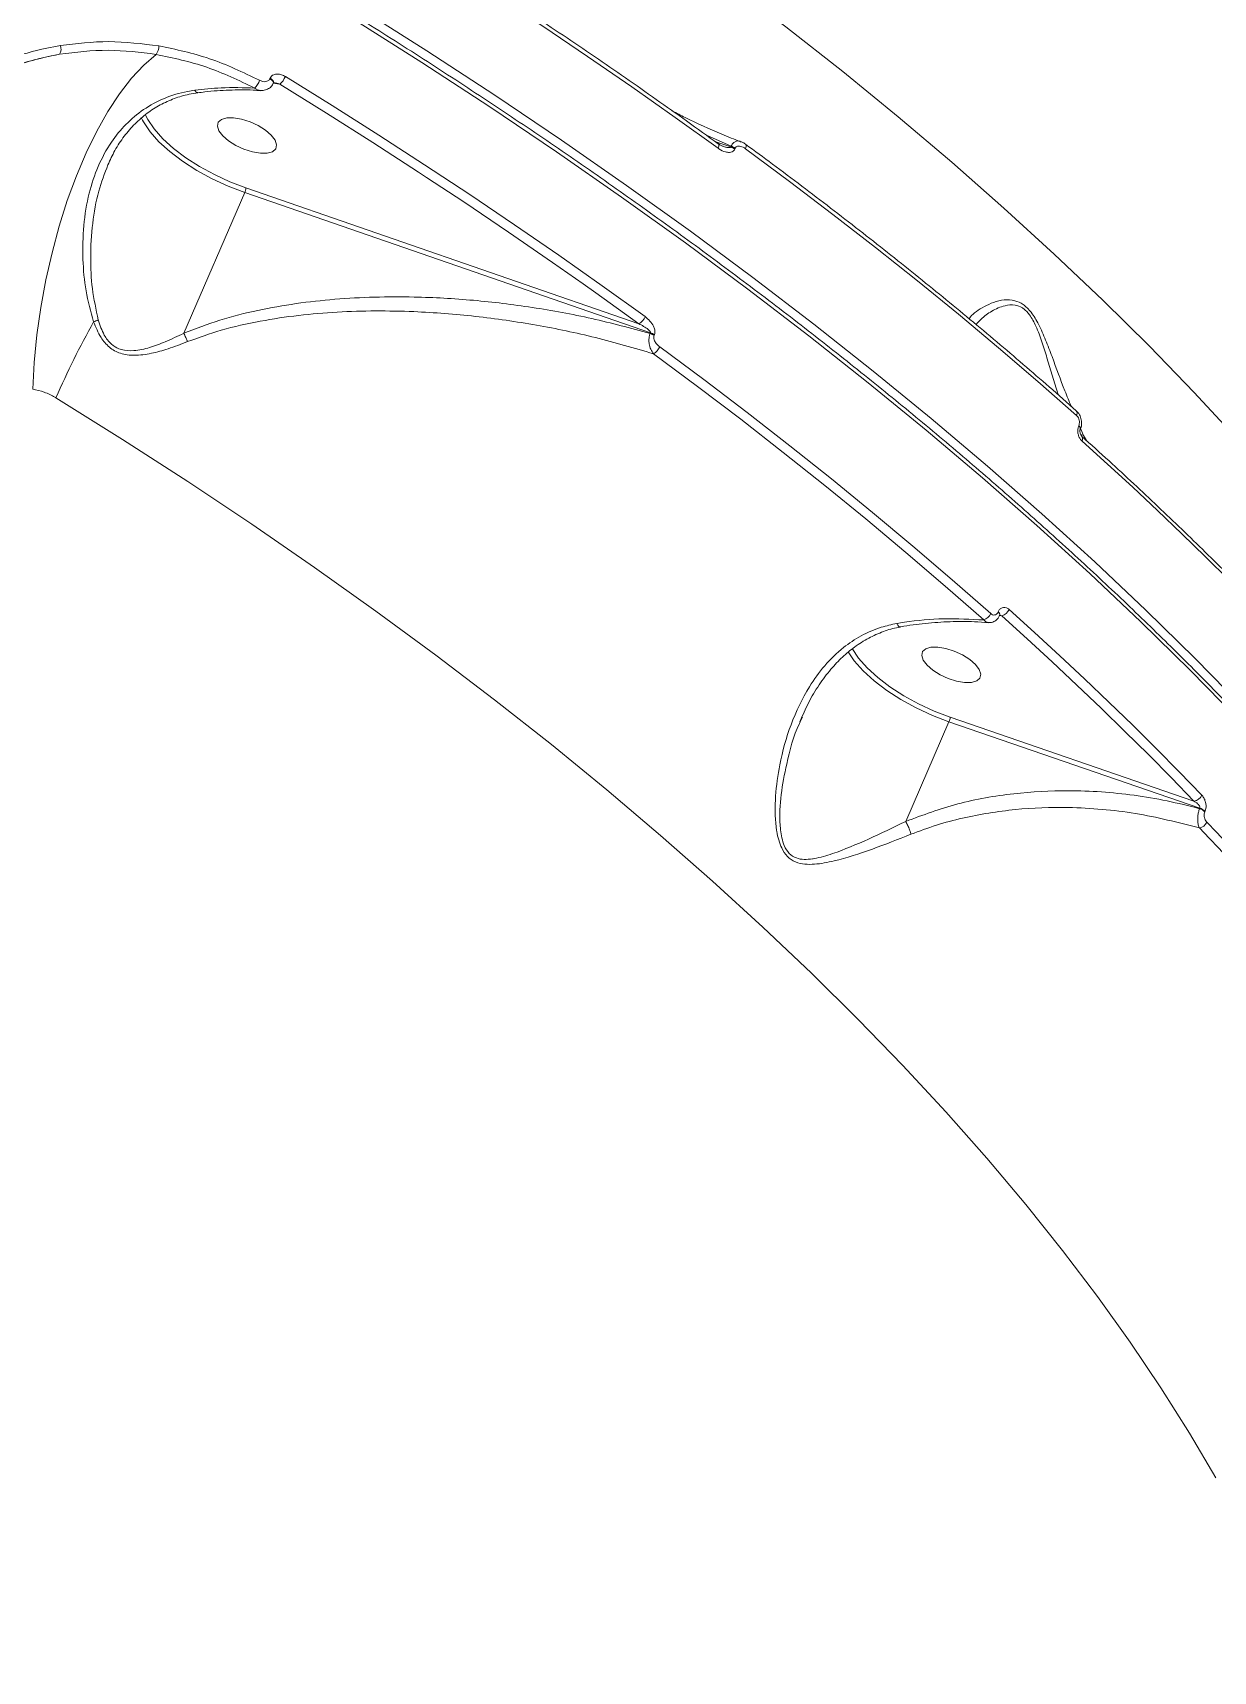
# Model space of a CAD drawing. Header units: millimetres. Extents: x -11024 to 8278, y -7837 to 5770.
# Drawn here: x 4161.7 to 4329.5, y 1737.1 to 1969.9 of the extents above; entities that cross this region are included whole.
import ezdxf

# ---------------------------------------------------------------- set-up
doc = ezdxf.new("R2010")
doc.units = ezdxf.units.MM
doc.layers.add('DIKOM_ОБЪЕКТ', color=7, linetype='Continuous')

msp = doc.modelspace()

# ---------------------------------------------------------------- linework, layer by layer
at = {"layer": 'DIKOM_ОБЪЕКТ', "color": 7, "linetype": 'Continuous', "lineweight": 15}
for p, q in [((4195.426, 1963.39), (4195.457, 1963.462)), ((4195.898, 1962.732), (4195.929, 1962.804)), ((4196.809, 1962.623), (4195.908, 1962.757)), ((4195.927, 1962.794), (4195.929, 1962.805)), ((4195.929, 1962.804), (4195.938, 1962.829)), ((4177.313, 1957.497), (4177.114, 1957.901)), ((4260.998, 1953.795), (4257.474, 1955.352)), ((4258.686, 1954.478), (4260.954, 1953.695)), ((4259.151, 1954.143), (4259.158, 1954.138)), ((4260.954, 1953.695), (4260.998, 1953.795)), ((4261.56, 1953.505), (4261.516, 1953.405)), ((4183.167, 1927.212), (4191.834, 1947.224)), ((4249.517, 1927.285), (4191.834, 1947.224)), ((4192.02, 1947.868), (4247.848, 1928.57)), ((4249.473, 1927.184), (4249.517, 1927.285)), ((4250.079, 1926.995), (4250.035, 1926.894)), ((4310.404, 1914.036), (4310.416, 1914.063)), ((4310.629, 1913.558), (4310.641, 1913.586)), ((4310.708, 1913.573), (4311.109, 1912.697)), ((4311.109, 1912.697), (4311.512, 1911.963)), ((4298.955, 1887.599), (4298.967, 1887.626)), ((4299.458, 1887.06), (4299.148, 1887.105)), ((4299.18, 1887.122), (4299.192, 1887.149)), ((4271.156, 1872.649), (4270.815, 1871.971)), ((4292.139, 1872.652), (4326.786, 1860.727)), ((4285.821, 1857.845), (4291.954, 1872.008)), ((4327.623, 1859.731), (4291.954, 1872.008)), ((4327.586, 1859.645), (4327.623, 1859.731)), ((4328.374, 1859.279), (4328.337, 1859.193))]:
    msp.add_line(p, q, dxfattribs=at)
at = {"layer": 'DIKOM_ОБЪЕКТ', "color": 7, "linetype": 'Continuous', "lineweight": 15, "flags": 128}
for points in [[(4206.429, 2013.685), (4215.883, 2007.787), (4225.168, 2001.803), (4234.275, 1995.738), (4243.197, 1989.598), (4251.925, 1983.389), (4260.45, 1977.116), (4268.765, 1970.786), (4276.862, 1964.404), (4284.733, 1957.976), (4292.372, 1951.508), (4299.771, 1945.007), (4306.923, 1938.477), (4313.822, 1931.926), (4320.461, 1925.36), (4326.833, 1918.784), (4332.934, 1912.204)], [(4145.919, 2008.76), (4156.585, 2003.158), (4167.13, 1997.443), (4177.547, 1991.619), (4187.826, 1985.691), (4197.959, 1979.663), (4207.937, 1973.542), (4217.752, 1967.332), (4227.395, 1961.039), (4236.859, 1954.667), (4246.135, 1948.223), (4255.215, 1941.711), (4264.093, 1935.137), (4272.76, 1928.507), (4281.209, 1921.826), (4289.434, 1915.099), (4297.426, 1908.334), (4305.18, 1901.534), (4312.689, 1894.706), (4319.946, 1887.856), (4326.945, 1880.989), (4333.682, 1874.112)], [(4332.967, 1872.461), (4326.231, 1879.338), (4319.231, 1886.205), (4311.974, 1893.055), (4304.465, 1899.883), (4296.711, 1906.683), (4288.719, 1913.449), (4280.494, 1920.175), (4272.045, 1926.856), (4263.378, 1933.486), (4254.501, 1940.06), (4245.42, 1946.572), (4236.144, 1953.017), (4226.68, 1959.388), (4217.037, 1965.682), (4207.222, 1971.892), (4197.244, 1978.013), (4187.111, 1984.04), (4176.832, 1989.968), (4166.415, 1995.792), (4155.87, 2001.507), (4145.204, 2007.109)], [(4259.143, 1953.506), (4253.043, 1957.889), (4246.854, 1962.242), (4240.579, 1966.563), (4234.218, 1970.852), (4227.776, 1975.105), (4221.255, 1979.322), (4214.656, 1983.501), (4207.982, 1987.64)], [(4161.707, 1919.253), (4161.918, 1923.08), (4162.303, 1926.973), (4162.856, 1930.894), (4163.572, 1934.803), (4164.444, 1938.663), (4165.465, 1942.434), (4166.622, 1946.081), (4167.906, 1949.567), (4169.303, 1952.857), (4170.799, 1955.919), (4172.381, 1958.723), (4174.032, 1961.241), (4175.736, 1963.448), (4177.475, 1965.322), (4179.234, 1966.846)], [(4195.898, 1962.733), (4195.912, 1962.782), (4195.892, 1962.922), (4195.799, 1963.078), (4195.639, 1963.238), (4195.426, 1963.39)], [(4195.938, 1962.829), (4195.943, 1962.854), (4195.923, 1962.994), (4195.83, 1963.15), (4195.67, 1963.31), (4195.457, 1963.462)], [(4197.617, 1963.706), (4204.29, 1959.567), (4210.889, 1955.388), (4217.411, 1951.171), (4223.853, 1946.918), (4230.213, 1942.63), (4236.489, 1938.308), (4242.678, 1933.955), (4248.778, 1929.572)], [(4217.701, 1949.368), (4216.556, 1950.118), (4210.05, 1954.325), (4203.467, 1958.493), (4196.809, 1962.623)], [(4191.834, 1947.224), (4189.486, 1948.12), (4187.197, 1949.174), (4185.02, 1950.362), (4183.005, 1951.656), (4181.201, 1953.026), (4179.649, 1954.44), (4178.385, 1955.864), (4177.44, 1957.265), (4177.313, 1957.497)], [(4177.704, 1958.312), (4178.06, 1957.605), (4178.977, 1956.245), (4180.203, 1954.864), (4181.708, 1953.494), (4183.458, 1952.166), (4185.412, 1950.911), (4187.523, 1949.759), (4189.743, 1948.737), (4192.02, 1947.868)], [(4192.931, 1952.978), (4194.064, 1952.787), (4195.043, 1952.8), (4195.789, 1953.016), (4196.242, 1953.419), (4196.364, 1953.974), (4196.146, 1954.637), (4195.605, 1955.355), (4194.786, 1956.068), (4193.754, 1956.721), (4192.593, 1957.259), (4191.398, 1957.639), (4190.265, 1957.83), (4189.286, 1957.817), (4188.54, 1957.6), (4188.087, 1957.198), (4187.965, 1956.643), (4188.183, 1955.98), (4188.724, 1955.262), (4189.543, 1954.548), (4190.575, 1953.896), (4191.736, 1953.358), (4192.931, 1952.978)], [(4259.158, 1954.138), (4259.186, 1954.113), (4259.228, 1954.038), (4259.245, 1953.934), (4259.236, 1953.808), (4259.201, 1953.663), (4259.143, 1953.506)], [(4263.05, 1954.077), (4263.09, 1954.037), (4263.126, 1953.958), (4263.139, 1953.856), (4263.128, 1953.732), (4263.094, 1953.593), (4263.037, 1953.443)], [(4310.09, 1915.528), (4304.612, 1920.338), (4299.013, 1925.133), (4293.297, 1929.909), (4287.466, 1934.664), (4281.521, 1939.398), (4275.467, 1944.106), (4269.305, 1948.789), (4263.037, 1953.443)], [(4239.939, 1934.235), (4235.589, 1937.285), (4229.328, 1941.596), (4222.983, 1945.875), (4217.701, 1949.368)], [(4247.848, 1928.57), (4241.763, 1932.943), (4239.939, 1934.235)], [(4296.898, 1886.47), (4291.432, 1891.27), (4285.846, 1896.054), (4280.142, 1900.82), (4274.323, 1905.565), (4268.392, 1910.287), (4262.351, 1914.986), (4256.203, 1919.658), (4249.949, 1924.301)], [(4250.842, 1925.283), (4257.11, 1920.629), (4263.272, 1915.947), (4269.326, 1911.238), (4275.27, 1906.505), (4281.102, 1901.75), (4286.818, 1896.974), (4292.416, 1892.179), (4297.895, 1887.368)], [(4329.898, 1764.527), (4326.155, 1770.914), (4322.102, 1777.346), (4317.743, 1783.817), (4313.082, 1790.322), (4308.124, 1796.854), (4302.872, 1803.407), (4297.332, 1809.974), (4291.509, 1816.551), (4285.408, 1823.131), (4279.035, 1829.707), (4272.397, 1836.273), (4265.498, 1842.824), (4258.346, 1849.354), (4250.947, 1855.855), (4243.308, 1862.323), (4235.437, 1868.751), (4227.34, 1875.133), (4219.025, 1881.463), (4210.499, 1887.736), (4201.772, 1893.945), (4192.85, 1900.085), (4183.742, 1906.15), (4174.457, 1912.134), (4165.004, 1918.032)], [(4338.269, 1885.501), (4335.056, 1888.811), (4331.782, 1892.12), (4328.446, 1895.426), (4325.05, 1898.729), (4321.594, 1902.028), (4318.08, 1905.323), (4314.506, 1908.612), (4310.876, 1911.896)], [(4326.786, 1860.727), (4323.581, 1864.029), (4320.314, 1867.33), (4316.986, 1870.628), (4313.599, 1873.924), (4310.151, 1877.215), (4306.645, 1880.502), (4303.08, 1883.784), (4299.458, 1887.06)], [(4300.51, 1887.963), (4304.141, 1884.679), (4307.714, 1881.389), (4311.229, 1878.094), (4314.685, 1874.795), (4318.081, 1871.492), (4321.417, 1868.186), (4324.691, 1864.877), (4327.904, 1861.567)], [(4291.954, 1872.008), (4289.607, 1872.903), (4287.317, 1873.958), (4285.14, 1875.146), (4283.126, 1876.44), (4281.322, 1877.81), (4279.77, 1879.223), (4278.506, 1880.647), (4277.623, 1881.94)], [(4278.178, 1882.394), (4278.18, 1882.389), (4279.097, 1881.03), (4280.323, 1879.649), (4281.828, 1878.278), (4283.578, 1876.95), (4285.531, 1875.695), (4287.642, 1874.543), (4289.862, 1873.521), (4292.139, 1872.652)], [(4293.051, 1877.762), (4294.185, 1877.571), (4295.164, 1877.584), (4295.91, 1877.8), (4296.362, 1878.202), (4296.484, 1878.757), (4296.266, 1879.42), (4295.726, 1880.138), (4294.906, 1880.852), (4293.874, 1881.505), (4292.714, 1882.042), (4291.519, 1882.422), (4290.386, 1882.613), (4289.406, 1882.6), (4288.66, 1882.384), (4288.208, 1881.982), (4288.086, 1881.427), (4288.304, 1880.764), (4288.845, 1880.046), (4289.664, 1879.332), (4290.696, 1878.679), (4291.856, 1878.142), (4293.051, 1877.762)]]:
    msp.add_lwpolyline(points, dxfattribs=at)
at = {"layer": 'DIKOM_ОБЪЕКТ', "color": 7, "linetype": 'Continuous', "lineweight": 15}
for centre, radius, start, end in [((4164.328, 1967.605), 1.403, 329.04387, 20.90189), ((4177.824, 1967.996), 1.819, 320.80787, 1.82071), ((4191.555, 1963.945), 2.522, 311.85461, 341.92347), ((4195.193, 1964.67), 2.609, 308.30028, 338.31582), ((4260.247, 1951.633), 2.179, 54.38299, 71.07727), ((4260.299, 1951.749), 2.162, 54.3288, 71.15007), ((4189.758, 1948.171), 2.282, 335.46908, 352.36585), ((4278.638, 1868.456), 123.978, 150.84989, 156.42905), ((4166.444, 1939.567), 11.415, 290.07213, 293.63783), ((4247.021, 1930.269), 1.89, 295.95104, 338.34766), ((4248.773, 1925.134), 2.167, 54.35383, 71.14482), ((4248.815, 1925.233), 2.168, 54.33226, 71.10821), ((4249.05, 1926.016), 1.936, 297.66751, 337.76296), ((4309.608, 1915.842), 0.576, 326.89797, 37.65213), ((4310.167, 1913.632), 0.468, 350.77403, 59.53464), ((4310.176, 1913.658), 0.471, 351.34614, 59.37089), ((4310.399, 1912.211), 0.571, 326.60137, 38.10579), ((4296.442, 1887.979), 1.576, 286.83174, 337.21986), ((4298.714, 1887.193), 0.472, 351.58788, 59.31201), ((4298.731, 1887.224), 0.466, 350.3754, 59.57114), ((4299.1, 1888.541), 1.524, 283.58, 337.69097), ((4289.912, 1872.94), 2.245, 335.45841, 352.63401), ((4326.62, 1862.111), 1.395, 276.84825, 337.0166), ((4326.984, 1857.794), 1.946, 45.95179, 71.99247), ((4327.02, 1857.877), 1.949, 45.96953, 71.97474), ((4327.332, 1858.3), 1.417, 279.55293, 336.53562), ((4067.391, 1606.205), 361.305, 33.85945, 43.93708), ((4067.902, 1606.501), 362.075, 33.85898, 43.93744)]:
    msp.add_arc(centre, radius, start, end, dxfattribs=at)
for points, knots in [([(4405.714, 1733.315), (4405.726, 1733.732), (4405.788, 1735.939), (4405.608, 1740.034), (4405.161, 1745.598), (4404.395, 1751.262), (4403.34, 1757.011), (4401.989, 1762.843), (4400.346, 1768.753), (4398.409, 1774.736), (4396.183, 1780.788), (4393.668, 1786.904), (4390.866, 1793.079), (4387.779, 1799.309), (4384.411, 1805.589), (4380.762, 1811.914), (4376.837, 1818.279), (4372.639, 1824.679), (4368.17, 1831.11), (4363.434, 1837.567), (4358.435, 1844.045), (4353.176, 1850.539), (4347.662, 1857.045), (4341.897, 1863.558), (4335.885, 1870.072), (4329.63, 1876.582), (4323.138, 1883.085), (4316.414, 1889.575), (4309.461, 1896.047), (4302.287, 1902.498), (4294.895, 1908.92), (4287.292, 1915.311), (4279.483, 1921.664), (4271.475, 1927.977), (4263.272, 1934.243), (4254.882, 1940.457), (4246.311, 1946.617), (4237.564, 1952.716), (4228.65, 1958.75), (4219.573, 1964.715), (4210.343, 1970.607), (4200.964, 1976.42), (4191.444, 1982.151), (4181.79, 1987.794), (4172.011, 1993.348), (4162.111, 1998.804), (4153.216, 2003.572), (4147.598, 2006.494), (4145.35, 2007.663)], [0, 0, 0, 0, 0.0051791, 0.0273899, 0.049613, 0.0718475, 0.0940928, 0.1163474, 0.1386105, 0.1608802, 0.1831555, 0.2054353, 0.2277182, 0.2500033, 0.2722902, 0.294578, 0.3168659, 0.3391542, 0.3614417, 0.3837286, 0.4060148, 0.4282998, 0.4505841, 0.4728672, 0.4951492, 0.5174302, 0.5397099, 0.561989, 0.5842664, 0.6065435, 0.6288197, 0.6510947, 0.6733691, 0.6956425, 0.7179154, 0.7401874, 0.7624591, 0.7847299, 0.8070003, 0.8292698, 0.8515395, 0.8738084, 0.8960771, 0.9183452, 0.9406131, 0.9628804, 0.985148, 1, 1, 1, 1]), ([(4259.159, 1954.138), (4257.661, 1955.221), (4253.319, 1958.359), (4245.996, 1963.511), (4237.138, 1969.567), (4228.114, 1975.555), (4219.093, 1981.367), (4212.374, 1985.578), (4208.728, 1987.82), (4208.055, 1988.234)], [0, 0, 0, 0, 0.0925239, 0.2683376, 0.4441509, 0.6199634, 0.7957656, 0.9623181, 1, 1, 1, 1]), ([(4148.285, 1960.847), (4149.306, 1961.556), (4151.348, 1962.974), (4154.654, 1964.728), (4158.143, 1966.2), (4161.805, 1967.37), (4164.361, 1967.86), (4165.639, 1968.106)], [0, 0, 0, 0, 0.1976829, 0.3953831, 0.5930822, 0.7965434, 1, 1, 1, 1]), ([(4165.639, 1968.106), (4167.922, 1968.383), (4172.542, 1968.943), (4177.257, 1968.352), (4179.643, 1968.054)], [0, 0, 0, 0, 0.4941814, 1, 1, 1, 1]), ([(4179.643, 1968.054), (4182.066, 1967.545), (4186.973, 1966.514), (4191.607, 1964.289), (4193.953, 1963.163)], [0, 0, 0, 0, 0.4937546, 1, 1, 1, 1]), ([(4148.378, 1959.573), (4149.589, 1960.408), (4152.022, 1962.089), (4156.144, 1964.138), (4160.634, 1965.838), (4163.893, 1966.533), (4165.532, 1966.883)], [0, 0, 0, 0, 0.2373817, 0.4771604, 0.7370073, 1, 1, 1, 1]), ([(4165.532, 1966.883), (4163.113, 1966.359), (4159.45, 1965.564), (4154.88, 1963.608), (4151.576, 1961.866), (4149.549, 1960.454), (4148.55, 1959.758)], [0, 0, 0, 0, 0.3951685, 0.5986701, 0.8021785, 1, 1, 1, 1]), ([(4179.234, 1966.846), (4176.954, 1967.132), (4172.34, 1967.711), (4167.819, 1967.161), (4165.532, 1966.883)], [0, 0, 0, 0, 0.4941605, 1, 1, 1, 1]), ([(4193.238, 1962.067), (4191, 1963.144), (4186.468, 1965.324), (4181.665, 1966.334), (4179.234, 1966.846)], [0, 0, 0, 0, 0.493772, 1, 1, 1, 1]), ([(4193.953, 1963.163), (4194.099, 1963.099), (4194.39, 1962.972), (4194.809, 1962.954), (4195.132, 1963.055), (4195.33, 1963.211), (4195.399, 1963.339), (4195.426, 1963.39)], [0, 0, 0, 0, 0.2717296, 0.5388224, 0.7375958, 0.896606, 1, 1, 1, 1]), ([(4195.457, 1963.462), (4195.52, 1963.569), (4195.644, 1963.784), (4195.993, 1963.995), (4196.481, 1964.089), (4197.063, 1963.998), (4197.442, 1963.798), (4197.617, 1963.706)], [0, 0, 0, 0, 0.1523304, 0.3040673, 0.5080352, 0.7732493, 1, 1, 1, 1]), ([(4170.362, 1928.845), (4169.955, 1930.304), (4169.14, 1933.225), (4168.766, 1937.86), (4168.854, 1942.534), (4169.591, 1946.988), (4170.916, 1950.976), (4172.687, 1954.268), (4174.887, 1956.964), (4177.402, 1959.091), (4180.358, 1960.683), (4182.889, 1961.471), (4184.391, 1961.703), (4184.728, 1961.755)], [0, 0, 0, 0, 0.1039355, 0.2080563, 0.3213657, 0.4346127, 0.5351309, 0.6355686, 0.7202634, 0.8048936, 0.8901528, 0.9753325, 1, 1, 1, 1]), ([(4172.402, 1951.15), (4172.715, 1951.839), (4173.37, 1953.281), (4174.661, 1955.228), (4176.191, 1957.002), (4177.906, 1958.494), (4179.779, 1959.694), (4181.79, 1960.589), (4183.594, 1961.159), (4184.765, 1961.31), (4185.185, 1961.365)], [0, 0, 0, 0, 0.1311726, 0.2744136, 0.4137868, 0.5500747, 0.6807932, 0.8075888, 0.9309264, 1, 1, 1, 1]), ([(4184.728, 1961.755), (4185.985, 1961.89), (4188.863, 1962.2), (4191.661, 1962.115), (4193.238, 1962.067)], [0, 0, 0, 0, 0.4365701, 1, 1, 1, 1]), ([(4185.175, 1961.421), (4185.157, 1961.411), (4185.073, 1961.365), (4184.922, 1961.485), (4184.79, 1961.651), (4184.736, 1961.741), (4184.728, 1961.755)], [0, 0, 0, 0, 0.1294724, 0.6368053, 0.9436674, 1, 1, 1, 1]), ([(4185.168, 1961.372), (4185.504, 1961.423), (4187.004, 1961.653), (4189.634, 1961.79), (4192.272, 1961.839), (4193.721, 1961.716), (4194.068, 1961.687)], [0, 0, 0, 0, 0.110866, 0.4945073, 0.8787964, 1, 1, 1, 1]), ([(4194.094, 1961.729), (4193.947, 1961.745), (4193.652, 1961.775), (4193.377, 1961.969), (4193.238, 1962.067)], [0, 0, 0, 0, 0.4947239, 1, 1, 1, 1]), ([(4194.097, 1961.715), (4194.336, 1961.72), (4194.787, 1961.731), (4195.372, 1962.033), (4195.753, 1962.389), (4195.843, 1962.664), (4195.87, 1962.745)], [0, 0, 0, 0, 0.3242529, 0.6131393, 0.8863528, 1, 1, 1, 1]), ([(4195.916, 1962.783), (4195.912, 1962.781), (4195.901, 1962.772), (4195.987, 1962.798), (4196.081, 1962.803), (4196.144, 1962.787), (4196.147, 1962.787)], [0, 0, 0, 0, 0.1948647, 0.575879, 0.9851143, 1, 1, 1, 1]), ([(4196.809, 1962.623), (4196.675, 1962.667), (4196.459, 1962.738), (4196.231, 1962.767), (4196.145, 1962.778)], [0, 0, 0, 0, 0.6242866, 1, 1, 1, 1]), ([(4262.323, 1954.432), (4261.435, 1954.782), (4258.767, 1955.831), (4255.526, 1957.306), (4253.226, 1958.503), (4252.606, 1958.826)], [0, 0, 0, 0, 0.26704334, 0.80235982, 1, 1, 1, 1]), ([(4259.76, 1953.821), (4259.705, 1953.838), (4259.512, 1953.897), (4259.309, 1954.051), (4259.164, 1954.161)], [0, 0, 0, 0, 0.2835508, 1, 1, 1, 1]), ([(4259.758, 1953.825), (4259.82, 1953.8), (4260.03, 1953.713), (4260.356, 1953.636), (4260.672, 1953.592), (4260.853, 1953.611), (4260.926, 1953.653), (4260.947, 1953.678), (4260.953, 1953.692), (4260.954, 1953.695)], [0, 0, 0, 0, 0.1571799, 0.5286215, 0.7832796, 0.9177209, 0.9588994, 0.9934661, 1, 1, 1, 1]), ([(4260.998, 1953.795), (4261.049, 1953.892), (4261.162, 1954.103), (4261.413, 1954.364), (4261.74, 1954.532), (4262.069, 1954.579), (4262.258, 1954.478), (4262.326, 1954.441)], [0, 0, 0, 0, 0.1586126, 0.345884, 0.5884346, 0.8501173, 1, 1, 1, 1]), ([(4263.037, 1953.443), (4262.815, 1953.58), (4262.494, 1953.778), (4262.06, 1953.83), (4261.814, 1953.778), (4261.646, 1953.661), (4261.586, 1953.554), (4261.56, 1953.505)], [0, 0, 0, 0, 0.4370182, 0.6288726, 0.7908788, 0.9060865, 1, 1, 1, 1]), ([(4263.044, 1954.066), (4262.958, 1954.134), (4262.747, 1954.301), (4262.497, 1954.389), (4262.349, 1954.441)], [0, 0, 0, 0, 0.4088673, 1, 1, 1, 1]), ([(4310.064, 1916.193), (4308.787, 1917.322), (4305.086, 1920.597), (4298.793, 1925.996), (4291.122, 1932.375), (4283.245, 1938.715), (4275.168, 1945.011), (4268.409, 1950.127), (4264.327, 1953.136), (4263.05, 1954.077)], [0, 0, 0, 0, 0.0879831, 0.2551872, 0.4223902, 0.5895834, 0.7567731, 0.9239583, 1, 1, 1, 1]), ([(4261.516, 1953.405), (4261.474, 1953.329), (4261.38, 1953.16), (4261.11, 1952.978), (4260.707, 1952.893), (4260.059, 1952.98), (4259.52, 1953.238), (4259.184, 1953.476), (4259.143, 1953.506)], [0, 0, 0, 0, 0.0927936, 0.2061665, 0.3692888, 0.5724481, 0.9471683, 1, 1, 1, 1]), ([(4172.396, 1951.151), (4171.929, 1949.924), (4170.924, 1947.281), (4170.127, 1942.818), (4169.865, 1938.151), (4170.066, 1933.514), (4170.701, 1930.587), (4171.021, 1929.11)], [0, 0, 0, 0, 0.183205, 0.3947368, 0.6111719, 0.8037882, 1, 1, 1, 1]), ([(4183.167, 1927.205), (4184.866, 1927.863), (4188.285, 1929.187), (4193.671, 1930.519), (4199.139, 1931.485), (4204.681, 1932.089), (4210.289, 1932.39), (4216.87, 1932.404), (4224.374, 1931.987), (4232.803, 1930.953), (4241.208, 1929.416), (4246.718, 1927.928), (4249.473, 1927.184)], [0, 0, 0, 0, 0.08227945, 0.16556265, 0.2475158, 0.32948897, 0.41292577, 0.49636935, 0.62090356, 0.7454516, 0.87272675, 1, 1, 1, 1]), ([(4249.949, 1924.301), (4247.216, 1925.103), (4241.748, 1926.706), (4233.282, 1928.454), (4224.659, 1929.712), (4215.191, 1930.442), (4206.771, 1930.416), (4199.486, 1929.807), (4193.965, 1928.976), (4188.65, 1927.796), (4185.292, 1926.588), (4183.709, 1926.019)], [0, 0, 0, 0, 0.1269733, 0.2539551, 0.3836694, 0.5133737, 0.6746717, 0.7565603, 0.8384256, 0.9238191, 1, 1, 1, 1]), ([(4294.82, 1929.265), (4294.879, 1929.354), (4295.317, 1930.01), (4296.573, 1930.821), (4298.263, 1931.642), (4299.725, 1932.004), (4301.169, 1931.976), (4302.517, 1931.394), (4303.715, 1930.216), (4304.787, 1928.408), (4305.735, 1926.233), (4306.958, 1923.033), (4308.093, 1919.814), (4309.037, 1917.553), (4309.338, 1916.833)], [0, 0, 0, 0, 0.0264728, 0.1968441, 0.2845491, 0.3721014, 0.449267, 0.5042214, 0.5599671, 0.6221432, 0.6951776, 0.7701953, 0.9267977, 1, 1, 1, 1]), ([(4307.504, 1918.45), (4307.462, 1918.574), (4306.901, 1920.253), (4306.175, 1922.819), (4305.202, 1925.989), (4304.425, 1928.09), (4303.549, 1929.76), (4302.826, 1930.527), (4302.124, 1931.019), (4301.178, 1931.345), (4299.658, 1931.142), (4298.015, 1930.415), (4296.661, 1929.404), (4296.045, 1928.698), (4295.817, 1928.437)], [0, 0, 0, 0, 0.0149429, 0.2024715, 0.2879188, 0.3729255, 0.4412478, 0.4912725, 0.5011435, 0.5610392, 0.6482887, 0.7835893, 0.9197873, 1, 1, 1, 1]), ([(4183.709, 1926.019), (4182.788, 1925.663), (4181.094, 1925.009), (4178.574, 1924.311), (4176.297, 1923.987), (4174.21, 1924.225), (4172.543, 1925.151), (4171.218, 1926.74), (4170.674, 1928.077), (4170.362, 1928.845)], [0, 0, 0, 0, 0.1839883, 0.338404, 0.4956188, 0.6241598, 0.7374572, 0.849208, 1, 1, 1, 1]), ([(4171.021, 1929.11), (4171.263, 1928.368), (4171.678, 1927.097), (4172.747, 1925.669), (4173.675, 1925.099), (4174.751, 1924.735), (4176.255, 1924.667), (4178.353, 1925.156), (4180.706, 1926.027), (4182.3, 1926.794), (4183.167, 1927.212)], [0, 0, 0, 0, 0.1504142, 0.257924, 0.3420934, 0.3655869, 0.4905448, 0.6470391, 0.8079076, 1, 1, 1, 1]), ([(4249.517, 1927.285), (4249.521, 1927.3), (4249.53, 1927.333), (4249.512, 1927.405), (4249.422, 1927.56), (4248.907, 1928.034), (4248.322, 1928.33), (4247.848, 1928.57)], [0, 0, 0, 0, 0.0233195, 0.0519843, 0.1041916, 0.2733512, 1, 1, 1, 1]), ([(4248.778, 1929.572), (4249.011, 1929.378), (4249.46, 1929.007), (4249.919, 1928.337), (4250.13, 1927.759), (4250.177, 1927.323), (4250.112, 1927.104), (4250.079, 1926.995)], [0, 0, 0, 0, 0.30885501, 0.59229942, 0.76970123, 0.88445331, 1, 1, 1, 1]), ([(4183.167, 1927.212), (4183.167, 1927.211), (4183.166, 1927.209), (4183.166, 1927.206), (4183.166, 1927.205), (4183.167, 1927.205)], [0, 0, 0, 0, 0.415892, 0.7626745, 1, 1, 1, 1]), ([(4183.709, 1926.019), (4183.694, 1926.057), (4183.618, 1926.259), (4183.443, 1926.676), (4183.265, 1927.016), (4183.167, 1927.205)], [0, 0, 0, 0, 0.0927509, 0.4977474, 1, 1, 1, 1]), ([(4249.949, 1924.301), (4249.812, 1924.499), (4249.543, 1924.888), (4249.335, 1925.626), (4249.29, 1926.267), (4249.339, 1926.776), (4249.427, 1927.046), (4249.473, 1927.184)], [0, 0, 0, 0, 0.2736362, 0.5372339, 0.7207931, 0.856542, 1, 1, 1, 1]), ([(4250.035, 1926.894), (4250.014, 1926.824), (4249.971, 1926.683), (4250.001, 1926.407), (4250.133, 1926.048), (4250.42, 1925.634), (4250.697, 1925.404), (4250.842, 1925.283)], [0, 0, 0, 0, 0.1190883, 0.2374331, 0.4124184, 0.6910555, 1, 1, 1, 1]), ([(4165.004, 1918.032), (4164.955, 1918.062), (4164.423, 1918.385), (4163.336, 1918.916), (4162.257, 1919.139), (4161.707, 1919.253)], [0, 0, 0, 0, 0.04678285, 0.51428349, 1, 1, 1, 1]), ([(4310.63, 1913.592), (4310.65, 1913.628), (4310.774, 1913.855), (4310.84, 1914.377), (4310.762, 1915.107), (4310.492, 1915.762), (4310.176, 1916.053), (4310.048, 1916.172)], [0, 0, 0, 0, 0.04499165, 0.27906201, 0.53330607, 0.80995581, 1, 1, 1, 1]), ([(4310.416, 1914.063), (4310.448, 1914.159), (4310.512, 1914.351), (4310.509, 1914.688), (4310.433, 1915.023), (4310.289, 1915.321), (4310.153, 1915.462), (4310.09, 1915.528)], [0, 0, 0, 0, 0.1951755, 0.3900598, 0.5932907, 0.8110793, 1, 1, 1, 1]), ([(4310.876, 1911.896), (4310.784, 1911.992), (4310.588, 1912.198), (4310.378, 1912.63), (4310.266, 1913.117), (4310.263, 1913.612), (4310.357, 1913.894), (4310.404, 1914.036)], [0, 0, 0, 0, 0.1890915, 0.40459283, 0.60691272, 0.80339352, 1, 1, 1, 1]), ([(4310.845, 1912.571), (4310.83, 1912.584), (4310.788, 1912.619), (4310.69, 1912.765), (4310.612, 1912.97), (4310.577, 1913.177), (4310.577, 1913.349), (4310.6, 1913.482), (4310.62, 1913.534), (4310.63, 1913.558)], [0, 0, 0, 0, 0.1192907, 0.3200142, 0.5085095, 0.6577595, 0.7845132, 0.9005247, 1, 1, 1, 1]), ([(4310.688, 1912.791), (4310.798, 1912.78), (4310.958, 1912.764), (4311.073, 1912.713), (4311.109, 1912.697)], [0, 0, 0, 0, 0.68564317, 1, 1, 1, 1]), ([(4338.23, 1886.179), (4337.126, 1887.32), (4333.925, 1890.631), (4328.444, 1896.106), (4321.711, 1902.596), (4315.82, 1908.081), (4312.141, 1911.397), (4310.848, 1912.564)], [0, 0, 0, 0, 0.1293311, 0.3751352, 0.6209357, 0.8667235, 1, 1, 1, 1]), ([(4284.549, 1885.971), (4284.905, 1886.027), (4287.14, 1886.379), (4291.326, 1886.769), (4295.016, 1886.571), (4296.898, 1886.47)], [0, 0, 0, 0, 0.0849897, 0.53345637, 1, 1, 1, 1]), ([(4285.062, 1885.472), (4285.068, 1885.473), (4286.256, 1885.727), (4288.626, 1886.002), (4292.14, 1886.266), (4295.123, 1886.283), (4296.888, 1886.123), (4297.529, 1886.065)], [0, 0, 0, 0, 0.0014008, 0.2791271, 0.5586126, 0.839465, 1, 1, 1, 1]), ([(4297.535, 1886.129), (4297.454, 1886.131), (4297.225, 1886.137), (4297.026, 1886.34), (4296.898, 1886.47)], [0, 0, 0, 0, 0.3562886, 1, 1, 1, 1]), ([(4297.544, 1886.123), (4297.654, 1886.109), (4297.981, 1886.067), (4298.496, 1886.28), (4298.948, 1886.658), (4299.098, 1886.991), (4299.162, 1887.132)], [0, 0, 0, 0, 0.1609969, 0.4829012, 0.780892, 1, 1, 1, 1]), ([(4297.895, 1887.368), (4297.981, 1887.306), (4298.154, 1887.182), (4298.441, 1887.151), (4298.7, 1887.249), (4298.87, 1887.424), (4298.935, 1887.558), (4298.955, 1887.599)], [0, 0, 0, 0, 0.23370875, 0.46735913, 0.69558304, 0.90875144, 1, 1, 1, 1]), ([(4298.967, 1887.626), (4298.996, 1887.686), (4299.092, 1887.883), (4299.337, 1888.139), (4299.713, 1888.282), (4300.132, 1888.238), (4300.384, 1888.055), (4300.51, 1887.963)], [0, 0, 0, 0, 0.0931063, 0.3039243, 0.5302423, 0.7652104, 1, 1, 1, 1]), ([(4299.458, 1887.06), (4299.378, 1887.101), (4299.288, 1887.147), (4299.194, 1887.158), (4299.184, 1887.159)], [0, 0, 0, 0, 0.9006701, 1, 1, 1, 1]), ([(4299.192, 1887.145), (4299.197, 1887.158), (4299.214, 1887.2), (4299.232, 1887.213), (4299.225, 1887.208), (4299.223, 1887.207)], [0, 0, 0, 0, 0.2447961, 0.7977749, 1, 1, 1, 1]), ([(4286.559, 1856.01), (4284.714, 1855.288), (4280.976, 1853.824), (4276.454, 1852.346), (4273.296, 1851.731), (4271.456, 1851.715), (4270.119, 1852.007), (4268.949, 1852.787), (4267.975, 1854.263), (4267.57, 1855.8), (4267.215, 1858.262), (4267.222, 1861.471), (4267.893, 1866.382), (4269.378, 1871.705), (4271.622, 1876.425), (4274.237, 1880.045), (4276.718, 1882.476), (4279.447, 1884.293), (4282.018, 1885.427), (4283.801, 1885.81), (4284.549, 1885.971)], [0, 0, 0, 0, 0.0952106, 0.1929579, 0.2448013, 0.2710706, 0.2981695, 0.3242904, 0.3503897, 0.3910758, 0.4019408, 0.4719632, 0.5438084, 0.6393974, 0.7378505, 0.7988549, 0.8613669, 0.911373, 0.9628372, 1, 1, 1, 1]), ([(4270.772, 1872.001), (4271.161, 1872.906), (4271.945, 1874.73), (4273.437, 1877.229), (4275.067, 1879.401), (4276.767, 1881.201), (4278.552, 1882.685), (4280.497, 1883.917), (4282.595, 1884.831), (4284.126, 1885.334), (4284.97, 1885.441), (4285.067, 1885.453)], [0, 0, 0, 0, 0.1407325, 0.2836996, 0.4201937, 0.5374326, 0.648792, 0.7661816, 0.8791098, 0.9862206, 1, 1, 1, 1]), ([(4284.549, 1885.971), (4284.559, 1885.952), (4284.638, 1885.798), (4284.795, 1885.575), (4284.967, 1885.436), (4285.043, 1885.482), (4285.06, 1885.493)], [0, 0, 0, 0, 0.05614057, 0.45338413, 0.88087112, 1, 1, 1, 1]), ([(4270.815, 1871.971), (4270.776, 1871.895), (4269.836, 1870.043), (4268.976, 1866.52), (4267.993, 1861.672), (4267.856, 1858.506), (4268.065, 1856.078), (4268.354, 1854.613), (4269.199, 1853.212), (4270.236, 1852.566), (4271.384, 1852.392), (4272.242, 1852.463), (4273.583, 1852.678), (4276.209, 1853.468), (4280.503, 1855.26), (4284.048, 1856.983), (4285.821, 1857.845)], [0, 0, 0, 0, 0.0066184, 0.1607432, 0.2720699, 0.3829755, 0.3995525, 0.4601949, 0.4977125, 0.5350837, 0.5709103, 0.6069647, 0.6146256, 0.6947887, 0.8473372, 1, 1, 1, 1]), ([(4285.821, 1857.842), (4288.258, 1858.74), (4293.196, 1860.558), (4301.043, 1861.904), (4307.911, 1862.292), (4313.633, 1862.081), (4318.313, 1861.595), (4322.985, 1860.817), (4326.052, 1860.036), (4327.586, 1859.645)], [0, 0, 0, 0, 0.1852049, 0.3752219, 0.5580251, 0.6672722, 0.7765189, 0.8882589, 1, 1, 1, 1]), ([(4327.623, 1859.731), (4327.629, 1859.753), (4327.643, 1859.798), (4327.63, 1859.909), (4327.558, 1860.063), (4327.402, 1860.262), (4327.16, 1860.484), (4326.941, 1860.636), (4326.805, 1860.716), (4326.786, 1860.727)], [0, 0, 0, 0, 0.0552603, 0.1097114, 0.2435707, 0.4175189, 0.6517713, 0.9518862, 1, 1, 1, 1]), ([(4327.904, 1861.567), (4327.923, 1861.547), (4328.058, 1861.401), (4328.264, 1861.087), (4328.445, 1860.594), (4328.518, 1860.12), (4328.505, 1859.665), (4328.418, 1859.407), (4328.374, 1859.279)], [0, 0, 0, 0, 0.0392598, 0.2873151, 0.4952102, 0.6710658, 0.8353216, 1, 1, 1, 1]), ([(4327.568, 1856.903), (4324.557, 1857.68), (4320.005, 1858.855), (4313.731, 1859.6), (4308.024, 1859.917), (4301.35, 1859.671), (4295.078, 1858.657), (4290.149, 1857.351), (4287.756, 1856.457), (4286.559, 1856.01)], [0, 0, 0, 0, 0.2227142, 0.3367364, 0.4507519, 0.6310029, 0.8132773, 0.9066448, 1, 1, 1, 1]), ([(4327.568, 1856.903), (4327.556, 1856.926), (4327.475, 1857.087), (4327.368, 1857.448), (4327.31, 1858.019), (4327.332, 1858.589), (4327.419, 1859.15), (4327.53, 1859.479), (4327.586, 1859.645)], [0, 0, 0, 0, 0.0391557, 0.2683219, 0.4663816, 0.6436696, 0.819973, 1, 1, 1, 1]), ([(4328.337, 1859.193), (4328.309, 1859.11), (4328.252, 1858.943), (4328.243, 1858.65), (4328.289, 1858.349), (4328.404, 1858.04), (4328.534, 1857.842), (4328.619, 1857.749), (4328.632, 1857.736)], [0, 0, 0, 0, 0.16732081, 0.33440267, 0.50911144, 0.71307506, 0.95779231, 1, 1, 1, 1]), ([(4285.821, 1857.845), (4285.821, 1857.845), (4285.821, 1857.844), (4285.821, 1857.843), (4285.821, 1857.842), (4285.821, 1857.842)], [0, 0, 0, 0, 0.3942411, 0.7667638, 1, 1, 1, 1]), ([(4286.559, 1856.01), (4286.542, 1856.071), (4286.488, 1856.269), (4286.348, 1856.688), (4286.114, 1857.272), (4285.918, 1857.652), (4285.821, 1857.842)], [0, 0, 0, 0, 0.1074593, 0.3495268, 0.6747927, 1, 1, 1, 1])]:
    msp.add_open_spline(points, degree=3, knots=knots, dxfattribs=at)

doc.saveas('drawing.dxf')
